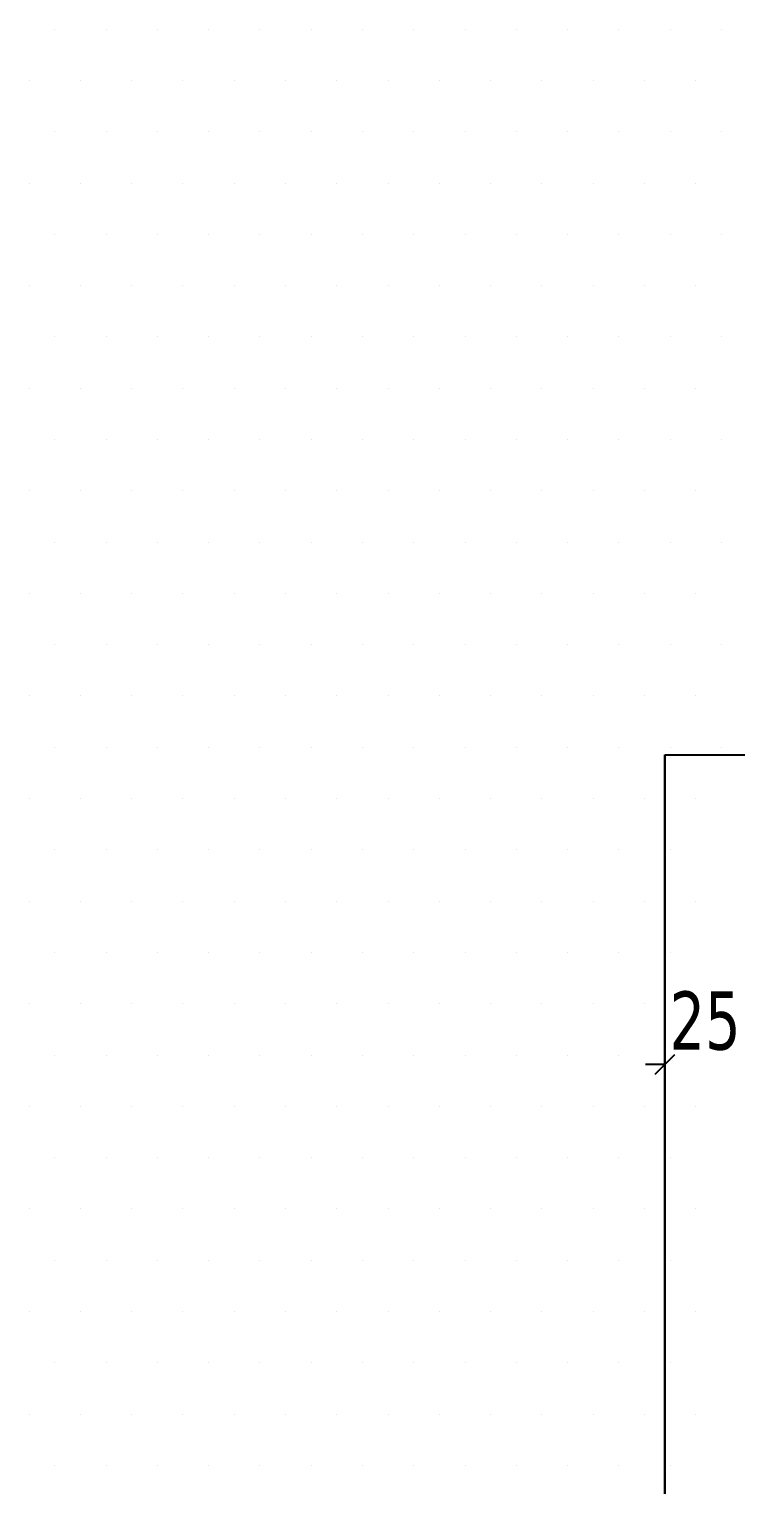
# Model space of a CAD drawing. Header units: millimetres. Extents: x 43168.9 to 43194.6, y -25545.1 to -25543.4.
# Drawn here: x 43178.9885 to 43179.0323, y -25544.0911 to -25544.001 of the extents above; entities that cross this region are included whole.
import ezdxf

# ---------------------------------------------------------------- set-up
doc = ezdxf.new("R2010")
doc.units = ezdxf.units.MM
doc.header["$LTSCALE"] = 200
for name, color, linetype in [('duv_sgh', 4, 'Continuous'), ('olcuic_sgh', 183, 'Continuous'), ('tarama-zemin_sgh', 197, 'Continuous')]:
    doc.layers.add(name, color=color, linetype=linetype)
doc.styles.add('dim', font='VERDANA.TTF', dxfattribs={"width": 0.7})

msp = doc.modelspace()

# ---------------------------------------------------------------- linework, layer by layer
at = {"color": 0, "linetype": 'ByBlock', "lineweight": -2}
msp.add_line((43179.02727849217, -25544.06567553473), (43179.02847849217, -25544.06447553473), dxfattribs=at)
at = {"layer": 'duv_sgh'}
for p, q in [((43179.02787849217, -25544.04591015457), (43179.02787849217, -25544.20113416131)), ((43179.02787849217, -25544.20113416131), (43179.02787849217, -25544.04591015457)), ((43179.02787849217, -25544.04591015457), (43179.0948790417, -25544.04591015457))]:
    msp.add_line(p, q, dxfattribs=at)
at = {"layer": 'olcuic_sgh'}
for p, q in [((43179.02787849217, -25544.05307553473), (43179.02787849217, -25544.06607553473)), ((43179.02787849217, -25544.06507553473), (43179.02667849217, -25544.06507553473))]:
    msp.add_line(p, q, dxfattribs=at)
at = {"layer": 'tarama-zemin_sgh'}
for p, q in [((43178.99009999903, -25544.00100000002), (43178.99009999903, -25544.00100000002)), ((43178.99327499903, -25544.00100000002), (43178.99327499903, -25544.00100000002)), ((43178.99644999902, -25544.00100000002), (43178.99644999902, -25544.00100000002)), ((43178.99962499903, -25544.00100000002), (43178.99962499903, -25544.00100000002)), ((43179.00279999903, -25544.00100000002), (43179.00279999903, -25544.00100000002)), ((43179.00597499903, -25544.00100000002), (43179.00597499903, -25544.00100000002)), ((43179.00914999902, -25544.00100000002), (43179.00914999902, -25544.00100000002)), ((43179.01232499903, -25544.00100000002), (43179.01232499903, -25544.00100000002)), ((43179.01549999903, -25544.00100000002), (43179.01549999903, -25544.00100000002)), ((43179.01867499902, -25544.00100000002), (43179.01867499902, -25544.00100000002)), ((43179.02184999903, -25544.00100000002), (43179.02184999903, -25544.00100000002)), ((43179.02502499903, -25544.00100000002), (43179.02502499903, -25544.00100000002)), ((43179.02819999903, -25544.00100000002), (43179.02819999903, -25544.00100000002)), ((43179.03137499902, -25544.00100000002), (43179.03137499902, -25544.00100000002)), ((43178.98851249903, -25544.00417500002), (43178.98851249903, -25544.00417500002)), ((43178.99168749902, -25544.00417500002), (43178.99168749902, -25544.00417500002)), ((43178.99486249903, -25544.00417500002), (43178.99486249903, -25544.00417500002)), ((43178.99803749903, -25544.00417500002), (43178.99803749903, -25544.00417500002)), ((43179.00121249902, -25544.00417500002), (43179.00121249902, -25544.00417500002)), ((43179.00438749903, -25544.00417500002), (43179.00438749903, -25544.00417500002)), ((43179.00756249903, -25544.00417500002), (43179.00756249903, -25544.00417500002)), ((43179.01073749903, -25544.00417500002), (43179.01073749903, -25544.00417500002)), ((43179.01391249902, -25544.00417500002), (43179.01391249902, -25544.00417500002)), ((43179.01708749903, -25544.00417500002), (43179.01708749903, -25544.00417500002)), ((43179.02026249903, -25544.00417500002), (43179.02026249903, -25544.00417500002)), ((43179.02343749903, -25544.00417500002), (43179.02343749903, -25544.00417500002)), ((43179.02661249902, -25544.00417500002), (43179.02661249902, -25544.00417500002)), ((43179.02978749903, -25544.00417500002), (43179.02978749903, -25544.00417500002)), ((43178.99009999903, -25544.00735000002), (43178.99009999903, -25544.00735000002)), ((43178.99327499903, -25544.00735000002), (43178.99327499903, -25544.00735000002)), ((43178.99644999902, -25544.00735000002), (43178.99644999902, -25544.00735000002)), ((43178.99962499903, -25544.00735000002), (43178.99962499903, -25544.00735000002)), ((43179.00279999903, -25544.00735000002), (43179.00279999903, -25544.00735000002)), ((43179.00597499903, -25544.00735000002), (43179.00597499903, -25544.00735000002)), ((43179.00914999902, -25544.00735000002), (43179.00914999902, -25544.00735000002)), ((43179.01232499903, -25544.00735000002), (43179.01232499903, -25544.00735000002)), ((43179.01549999903, -25544.00735000002), (43179.01549999903, -25544.00735000002)), ((43179.01867499902, -25544.00735000002), (43179.01867499902, -25544.00735000002)), ((43179.02184999903, -25544.00735000002), (43179.02184999903, -25544.00735000002)), ((43179.02502499903, -25544.00735000002), (43179.02502499903, -25544.00735000002)), ((43179.02819999903, -25544.00735000002), (43179.02819999903, -25544.00735000002)), ((43179.03137499902, -25544.00735000002), (43179.03137499902, -25544.00735000002)), ((43178.98851249903, -25544.01052500002), (43178.98851249903, -25544.01052500002)), ((43178.99168749902, -25544.01052500002), (43178.99168749902, -25544.01052500002)), ((43178.99486249903, -25544.01052500002), (43178.99486249903, -25544.01052500002)), ((43178.99803749903, -25544.01052500002), (43178.99803749903, -25544.01052500002)), ((43179.00121249902, -25544.01052500002), (43179.00121249902, -25544.01052500002)), ((43179.00438749903, -25544.01052500002), (43179.00438749903, -25544.01052500002)), ((43179.00756249903, -25544.01052500002), (43179.00756249903, -25544.01052500002)), ((43179.01073749903, -25544.01052500002), (43179.01073749903, -25544.01052500002)), ((43179.01391249902, -25544.01052500002), (43179.01391249902, -25544.01052500002)), ((43179.01708749903, -25544.01052500002), (43179.01708749903, -25544.01052500002)), ((43179.02026249903, -25544.01052500002), (43179.02026249903, -25544.01052500002)), ((43179.02343749903, -25544.01052500002), (43179.02343749903, -25544.01052500002)), ((43179.02661249902, -25544.01052500002), (43179.02661249902, -25544.01052500002)), ((43179.02978749903, -25544.01052500002), (43179.02978749903, -25544.01052500002)), ((43178.99009999903, -25544.01370000002), (43178.99009999903, -25544.01370000002)), ((43178.99327499903, -25544.01370000002), (43178.99327499903, -25544.01370000002)), ((43178.99644999902, -25544.01370000002), (43178.99644999902, -25544.01370000002)), ((43178.99962499903, -25544.01370000002), (43178.99962499903, -25544.01370000002)), ((43179.00279999903, -25544.01370000002), (43179.00279999903, -25544.01370000002)), ((43179.00597499903, -25544.01370000002), (43179.00597499903, -25544.01370000002)), ((43179.00914999902, -25544.01370000002), (43179.00914999902, -25544.01370000002)), ((43179.01232499903, -25544.01370000002), (43179.01232499903, -25544.01370000002)), ((43179.01549999903, -25544.01370000002), (43179.01549999903, -25544.01370000002)), ((43179.01867499902, -25544.01370000002), (43179.01867499902, -25544.01370000002)), ((43179.02184999903, -25544.01370000002), (43179.02184999903, -25544.01370000002)), ((43179.02502499903, -25544.01370000002), (43179.02502499903, -25544.01370000002)), ((43179.02819999903, -25544.01370000002), (43179.02819999903, -25544.01370000002)), ((43179.03137499902, -25544.01370000002), (43179.03137499902, -25544.01370000002)), ((43178.98851249903, -25544.01687500002), (43178.98851249903, -25544.01687500002)), ((43178.99168749902, -25544.01687500002), (43178.99168749902, -25544.01687500002)), ((43178.99486249903, -25544.01687500002), (43178.99486249903, -25544.01687500002)), ((43178.99803749903, -25544.01687500002), (43178.99803749903, -25544.01687500002)), ((43179.00121249902, -25544.01687500002), (43179.00121249902, -25544.01687500002)), ((43179.00438749903, -25544.01687500002), (43179.00438749903, -25544.01687500002)), ((43179.00756249903, -25544.01687500002), (43179.00756249903, -25544.01687500002)), ((43179.01073749903, -25544.01687500002), (43179.01073749903, -25544.01687500002)), ((43179.01391249902, -25544.01687500002), (43179.01391249902, -25544.01687500002)), ((43179.01708749903, -25544.01687500002), (43179.01708749903, -25544.01687500002)), ((43179.02026249903, -25544.01687500002), (43179.02026249903, -25544.01687500002)), ((43179.02343749903, -25544.01687500002), (43179.02343749903, -25544.01687500002)), ((43179.02661249902, -25544.01687500002), (43179.02661249902, -25544.01687500002)), ((43179.02978749903, -25544.01687500002), (43179.02978749903, -25544.01687500002)), ((43178.99009999903, -25544.02005000002), (43178.99009999903, -25544.02005000002)), ((43178.99327499903, -25544.02005000002), (43178.99327499903, -25544.02005000002)), ((43178.99644999902, -25544.02005000002), (43178.99644999902, -25544.02005000002)), ((43178.99962499903, -25544.02005000002), (43178.99962499903, -25544.02005000002)), ((43179.00279999903, -25544.02005000002), (43179.00279999903, -25544.02005000002)), ((43179.00597499903, -25544.02005000002), (43179.00597499903, -25544.02005000002)), ((43179.00914999902, -25544.02005000002), (43179.00914999902, -25544.02005000002)), ((43179.01232499903, -25544.02005000002), (43179.01232499903, -25544.02005000002)), ((43179.01549999903, -25544.02005000002), (43179.01549999903, -25544.02005000002)), ((43179.01867499902, -25544.02005000002), (43179.01867499902, -25544.02005000002)), ((43179.02184999903, -25544.02005000002), (43179.02184999903, -25544.02005000002)), ((43179.02502499903, -25544.02005000002), (43179.02502499903, -25544.02005000002)), ((43179.02819999903, -25544.02005000002), (43179.02819999903, -25544.02005000002)), ((43179.03137499902, -25544.02005000002), (43179.03137499902, -25544.02005000002)), ((43178.98851249903, -25544.02322500002), (43178.98851249903, -25544.02322500002)), ((43178.99168749902, -25544.02322500002), (43178.99168749902, -25544.02322500002)), ((43178.99486249903, -25544.02322500002), (43178.99486249903, -25544.02322500002)), ((43178.99803749903, -25544.02322500002), (43178.99803749903, -25544.02322500002)), ((43179.00121249902, -25544.02322500002), (43179.00121249902, -25544.02322500002)), ((43179.00438749903, -25544.02322500002), (43179.00438749903, -25544.02322500002)), ((43179.00756249903, -25544.02322500002), (43179.00756249903, -25544.02322500002)), ((43179.01073749903, -25544.02322500002), (43179.01073749903, -25544.02322500002)), ((43179.01391249902, -25544.02322500002), (43179.01391249902, -25544.02322500002)), ((43179.01708749903, -25544.02322500002), (43179.01708749903, -25544.02322500002)), ((43179.02026249903, -25544.02322500002), (43179.02026249903, -25544.02322500002)), ((43179.02343749903, -25544.02322500002), (43179.02343749903, -25544.02322500002)), ((43179.02661249902, -25544.02322500002), (43179.02661249902, -25544.02322500002)), ((43179.02978749903, -25544.02322500002), (43179.02978749903, -25544.02322500002)), ((43178.99009999903, -25544.02640000002), (43178.99009999903, -25544.02640000002)), ((43178.99327499903, -25544.02640000002), (43178.99327499903, -25544.02640000002)), ((43178.99644999902, -25544.02640000002), (43178.99644999902, -25544.02640000002)), ((43178.99962499903, -25544.02640000002), (43178.99962499903, -25544.02640000002)), ((43179.00279999903, -25544.02640000002), (43179.00279999903, -25544.02640000002)), ((43179.00597499903, -25544.02640000002), (43179.00597499903, -25544.02640000002)), ((43179.00914999902, -25544.02640000002), (43179.00914999902, -25544.02640000002)), ((43179.01232499903, -25544.02640000002), (43179.01232499903, -25544.02640000002)), ((43179.01549999903, -25544.02640000002), (43179.01549999903, -25544.02640000002)), ((43179.01867499902, -25544.02640000002), (43179.01867499902, -25544.02640000002)), ((43179.02184999903, -25544.02640000002), (43179.02184999903, -25544.02640000002)), ((43179.02502499903, -25544.02640000002), (43179.02502499903, -25544.02640000002)), ((43179.02819999903, -25544.02640000002), (43179.02819999903, -25544.02640000002)), ((43179.03137499902, -25544.02640000002), (43179.03137499902, -25544.02640000002)), ((43178.98851249903, -25544.02957500002), (43178.98851249903, -25544.02957500002)), ((43178.99168749902, -25544.02957500002), (43178.99168749902, -25544.02957500002)), ((43178.99486249903, -25544.02957500002), (43178.99486249903, -25544.02957500002)), ((43178.99803749903, -25544.02957500002), (43178.99803749903, -25544.02957500002)), ((43179.00121249902, -25544.02957500002), (43179.00121249902, -25544.02957500002)), ((43179.00438749903, -25544.02957500002), (43179.00438749903, -25544.02957500002)), ((43179.00756249903, -25544.02957500002), (43179.00756249903, -25544.02957500002)), ((43179.01073749903, -25544.02957500002), (43179.01073749903, -25544.02957500002)), ((43179.01391249902, -25544.02957500002), (43179.01391249902, -25544.02957500002)), ((43179.01708749903, -25544.02957500002), (43179.01708749903, -25544.02957500002)), ((43179.02026249903, -25544.02957500002), (43179.02026249903, -25544.02957500002)), ((43179.02343749903, -25544.02957500002), (43179.02343749903, -25544.02957500002)), ((43179.02661249902, -25544.02957500002), (43179.02661249902, -25544.02957500002)), ((43179.02978749903, -25544.02957500002), (43179.02978749903, -25544.02957500002)), ((43178.99009999903, -25544.03275000002), (43178.99009999903, -25544.03275000002)), ((43178.99327499903, -25544.03275000002), (43178.99327499903, -25544.03275000002)), ((43178.99644999902, -25544.03275000002), (43178.99644999902, -25544.03275000002)), ((43178.99962499903, -25544.03275000002), (43178.99962499903, -25544.03275000002)), ((43179.00279999903, -25544.03275000002), (43179.00279999903, -25544.03275000002)), ((43179.00597499903, -25544.03275000002), (43179.00597499903, -25544.03275000002)), ((43179.00914999902, -25544.03275000002), (43179.00914999902, -25544.03275000002)), ((43179.01232499903, -25544.03275000002), (43179.01232499903, -25544.03275000002)), ((43179.01549999903, -25544.03275000002), (43179.01549999903, -25544.03275000002)), ((43179.01867499902, -25544.03275000002), (43179.01867499902, -25544.03275000002)), ((43179.02184999903, -25544.03275000002), (43179.02184999903, -25544.03275000002)), ((43179.02502499903, -25544.03275000002), (43179.02502499903, -25544.03275000002)), ((43179.02819999903, -25544.03275000002), (43179.02819999903, -25544.03275000002)), ((43179.03137499902, -25544.03275000002), (43179.03137499902, -25544.03275000002)), ((43178.98851249903, -25544.03592500002), (43178.98851249903, -25544.03592500002)), ((43178.99168749902, -25544.03592500002), (43178.99168749902, -25544.03592500002)), ((43178.99486249903, -25544.03592500002), (43178.99486249903, -25544.03592500002)), ((43178.99803749903, -25544.03592500002), (43178.99803749903, -25544.03592500002)), ((43179.00121249902, -25544.03592500002), (43179.00121249902, -25544.03592500002)), ((43179.00438749903, -25544.03592500002), (43179.00438749903, -25544.03592500002)), ((43179.00756249903, -25544.03592500002), (43179.00756249903, -25544.03592500002)), ((43179.01073749903, -25544.03592500002), (43179.01073749903, -25544.03592500002)), ((43179.01391249902, -25544.03592500002), (43179.01391249902, -25544.03592500002)), ((43179.01708749903, -25544.03592500002), (43179.01708749903, -25544.03592500002)), ((43179.02026249903, -25544.03592500002), (43179.02026249903, -25544.03592500002)), ((43179.02343749903, -25544.03592500002), (43179.02343749903, -25544.03592500002)), ((43179.02661249902, -25544.03592500002), (43179.02661249902, -25544.03592500002)), ((43179.02978749903, -25544.03592500002), (43179.02978749903, -25544.03592500002)), ((43178.99009999903, -25544.03910000002), (43178.99009999903, -25544.03910000002)), ((43178.99327499903, -25544.03910000002), (43178.99327499903, -25544.03910000002)), ((43178.99644999902, -25544.03910000002), (43178.99644999902, -25544.03910000002)), ((43178.99962499903, -25544.03910000002), (43178.99962499903, -25544.03910000002)), ((43179.00279999903, -25544.03910000002), (43179.00279999903, -25544.03910000002)), ((43179.00597499903, -25544.03910000002), (43179.00597499903, -25544.03910000002)), ((43179.00914999902, -25544.03910000002), (43179.00914999902, -25544.03910000002)), ((43179.01232499903, -25544.03910000002), (43179.01232499903, -25544.03910000002)), ((43179.01549999903, -25544.03910000002), (43179.01549999903, -25544.03910000002)), ((43179.01867499902, -25544.03910000002), (43179.01867499902, -25544.03910000002)), ((43179.02184999903, -25544.03910000002), (43179.02184999903, -25544.03910000002)), ((43179.02502499903, -25544.03910000002), (43179.02502499903, -25544.03910000002)), ((43179.02819999903, -25544.03910000002), (43179.02819999903, -25544.03910000002)), ((43179.03137499902, -25544.03910000002), (43179.03137499902, -25544.03910000002)), ((43178.98851249903, -25544.04227500002), (43178.98851249903, -25544.04227500002)), ((43178.99168749902, -25544.04227500002), (43178.99168749902, -25544.04227500002)), ((43178.99486249903, -25544.04227500002), (43178.99486249903, -25544.04227500002)), ((43178.99803749903, -25544.04227500002), (43178.99803749903, -25544.04227500002)), ((43179.00121249902, -25544.04227500002), (43179.00121249902, -25544.04227500002)), ((43179.00438749903, -25544.04227500002), (43179.00438749903, -25544.04227500002)), ((43179.00756249903, -25544.04227500002), (43179.00756249903, -25544.04227500002)), ((43179.01073749903, -25544.04227500002), (43179.01073749903, -25544.04227500002)), ((43179.01391249902, -25544.04227500002), (43179.01391249902, -25544.04227500002)), ((43179.01708749903, -25544.04227500002), (43179.01708749903, -25544.04227500002)), ((43179.02026249903, -25544.04227500002), (43179.02026249903, -25544.04227500002)), ((43179.02343749903, -25544.04227500002), (43179.02343749903, -25544.04227500002)), ((43179.02661249902, -25544.04227500002), (43179.02661249902, -25544.04227500002)), ((43179.02978749903, -25544.04227500002), (43179.02978749903, -25544.04227500002)), ((43178.99009999903, -25544.04545000002), (43178.99009999903, -25544.04545000002)), ((43178.99327499903, -25544.04545000002), (43178.99327499903, -25544.04545000002)), ((43178.99644999902, -25544.04545000002), (43178.99644999902, -25544.04545000002)), ((43178.99962499903, -25544.04545000002), (43178.99962499903, -25544.04545000002)), ((43179.00279999903, -25544.04545000002), (43179.00279999903, -25544.04545000002)), ((43179.00597499903, -25544.04545000002), (43179.00597499903, -25544.04545000002)), ((43179.00914999902, -25544.04545000002), (43179.00914999902, -25544.04545000002)), ((43179.01232499903, -25544.04545000002), (43179.01232499903, -25544.04545000002)), ((43179.01549999903, -25544.04545000002), (43179.01549999903, -25544.04545000002)), ((43179.01867499902, -25544.04545000002), (43179.01867499902, -25544.04545000002)), ((43179.02184999903, -25544.04545000002), (43179.02184999903, -25544.04545000002)), ((43179.02502499903, -25544.04545000002), (43179.02502499903, -25544.04545000002)), ((43179.02819999903, -25544.04545000002), (43179.02819999903, -25544.04545000002)), ((43179.03137499902, -25544.04545000002), (43179.03137499902, -25544.04545000002)), ((43178.98851249903, -25544.04862500002), (43178.98851249903, -25544.04862500002)), ((43178.99168749902, -25544.04862500002), (43178.99168749902, -25544.04862500002)), ((43178.99486249903, -25544.04862500002), (43178.99486249903, -25544.04862500002)), ((43178.99803749903, -25544.04862500002), (43178.99803749903, -25544.04862500002)), ((43179.00121249902, -25544.04862500002), (43179.00121249902, -25544.04862500002)), ((43179.00438749903, -25544.04862500002), (43179.00438749903, -25544.04862500002)), ((43179.00756249903, -25544.04862500002), (43179.00756249903, -25544.04862500002)), ((43179.01073749903, -25544.04862500002), (43179.01073749903, -25544.04862500002)), ((43179.01391249902, -25544.04862500002), (43179.01391249902, -25544.04862500002)), ((43179.01708749903, -25544.04862500002), (43179.01708749903, -25544.04862500002)), ((43179.02026249903, -25544.04862500002), (43179.02026249903, -25544.04862500002)), ((43179.02343749903, -25544.04862500002), (43179.02343749903, -25544.04862500002)), ((43179.02661249902, -25544.04862500002), (43179.02661249902, -25544.04862500002)), ((43179.02978749903, -25544.04862500002), (43179.02978749903, -25544.04862500002)), ((43178.99009999903, -25544.05180000002), (43178.99009999903, -25544.05180000002)), ((43178.99327499903, -25544.05180000002), (43178.99327499903, -25544.05180000002)), ((43178.99644999902, -25544.05180000002), (43178.99644999902, -25544.05180000002)), ((43178.99962499903, -25544.05180000002), (43178.99962499903, -25544.05180000002)), ((43179.00279999903, -25544.05180000002), (43179.00279999903, -25544.05180000002)), ((43179.00597499903, -25544.05180000002), (43179.00597499903, -25544.05180000002)), ((43179.00914999902, -25544.05180000002), (43179.00914999902, -25544.05180000002)), ((43179.01232499903, -25544.05180000002), (43179.01232499903, -25544.05180000002)), ((43179.01549999903, -25544.05180000002), (43179.01549999903, -25544.05180000002)), ((43179.01867499902, -25544.05180000002), (43179.01867499902, -25544.05180000002)), ((43179.02184999903, -25544.05180000002), (43179.02184999903, -25544.05180000002)), ((43179.02502499903, -25544.05180000002), (43179.02502499903, -25544.05180000002)), ((43179.02819999903, -25544.05180000002), (43179.02819999903, -25544.05180000002)), ((43178.98851249903, -25544.05497500002), (43178.98851249903, -25544.05497500002)), ((43178.99168749902, -25544.05497500002), (43178.99168749902, -25544.05497500002)), ((43178.99486249903, -25544.05497500002), (43178.99486249903, -25544.05497500002)), ((43178.99803749903, -25544.05497500002), (43178.99803749903, -25544.05497500002)), ((43179.00121249902, -25544.05497500002), (43179.00121249902, -25544.05497500002)), ((43179.00438749903, -25544.05497500002), (43179.00438749903, -25544.05497500002)), ((43179.00756249903, -25544.05497500002), (43179.00756249903, -25544.05497500002)), ((43179.01073749903, -25544.05497500002), (43179.01073749903, -25544.05497500002)), ((43179.01391249902, -25544.05497500002), (43179.01391249902, -25544.05497500002)), ((43179.01708749903, -25544.05497500002), (43179.01708749903, -25544.05497500002)), ((43179.02026249903, -25544.05497500002), (43179.02026249903, -25544.05497500002)), ((43179.02343749903, -25544.05497500002), (43179.02343749903, -25544.05497500002)), ((43179.02661249902, -25544.05497500002), (43179.02661249902, -25544.05497500002)), ((43179.02978749903, -25544.05497500002), (43179.02978749903, -25544.05497500002)), ((43178.99009999903, -25544.05815000002), (43178.99009999903, -25544.05815000002)), ((43178.99327499903, -25544.05815000002), (43178.99327499903, -25544.05815000002)), ((43178.99644999902, -25544.05815000002), (43178.99644999902, -25544.05815000002)), ((43178.99962499903, -25544.05815000002), (43178.99962499903, -25544.05815000002)), ((43179.00279999903, -25544.05815000002), (43179.00279999903, -25544.05815000002)), ((43179.00597499903, -25544.05815000002), (43179.00597499903, -25544.05815000002)), ((43179.00914999902, -25544.05815000002), (43179.00914999902, -25544.05815000002)), ((43179.01232499903, -25544.05815000002), (43179.01232499903, -25544.05815000002)), ((43179.01549999903, -25544.05815000002), (43179.01549999903, -25544.05815000002)), ((43179.01867499902, -25544.05815000002), (43179.01867499902, -25544.05815000002)), ((43179.02184999903, -25544.05815000002), (43179.02184999903, -25544.05815000002)), ((43179.02502499903, -25544.05815000002), (43179.02502499903, -25544.05815000002)), ((43179.02819999903, -25544.05815000002), (43179.02819999903, -25544.05815000002)), ((43178.98851249903, -25544.06132500002), (43178.98851249903, -25544.06132500002)), ((43178.99168749902, -25544.06132500002), (43178.99168749902, -25544.06132500002)), ((43178.99486249903, -25544.06132500002), (43178.99486249903, -25544.06132500002)), ((43178.99803749903, -25544.06132500002), (43178.99803749903, -25544.06132500002)), ((43179.00121249902, -25544.06132500002), (43179.00121249902, -25544.06132500002)), ((43179.00438749903, -25544.06132500002), (43179.00438749903, -25544.06132500002)), ((43179.00756249903, -25544.06132500002), (43179.00756249903, -25544.06132500002)), ((43179.01073749903, -25544.06132500002), (43179.01073749903, -25544.06132500002)), ((43179.01391249902, -25544.06132500002), (43179.01391249902, -25544.06132500002)), ((43179.01708749903, -25544.06132500002), (43179.01708749903, -25544.06132500002)), ((43179.02026249903, -25544.06132500002), (43179.02026249903, -25544.06132500002)), ((43179.02343749903, -25544.06132500002), (43179.02343749903, -25544.06132500002)), ((43179.02661249902, -25544.06132500002), (43179.02661249902, -25544.06132500002)), ((43179.02978749903, -25544.06132500002), (43179.02978749903, -25544.06132500002)), ((43178.99009999903, -25544.06450000002), (43178.99009999903, -25544.06450000002)), ((43178.99327499903, -25544.06450000002), (43178.99327499903, -25544.06450000002)), ((43178.99644999902, -25544.06450000002), (43178.99644999902, -25544.06450000002)), ((43178.99962499903, -25544.06450000002), (43178.99962499903, -25544.06450000002)), ((43179.00279999903, -25544.06450000002), (43179.00279999903, -25544.06450000002)), ((43179.00597499903, -25544.06450000002), (43179.00597499903, -25544.06450000002)), ((43179.00914999902, -25544.06450000002), (43179.00914999902, -25544.06450000002)), ((43179.01232499903, -25544.06450000002), (43179.01232499903, -25544.06450000002)), ((43179.01549999903, -25544.06450000002), (43179.01549999903, -25544.06450000002)), ((43179.01867499902, -25544.06450000002), (43179.01867499902, -25544.06450000002)), ((43179.02184999903, -25544.06450000002), (43179.02184999903, -25544.06450000002)), ((43179.02502499903, -25544.06450000002), (43179.02502499903, -25544.06450000002)), ((43179.02819999903, -25544.06450000002), (43179.02819999903, -25544.06450000002)), ((43178.98851249903, -25544.06767500002), (43178.98851249903, -25544.06767500002)), ((43178.99168749902, -25544.06767500002), (43178.99168749902, -25544.06767500002)), ((43178.99486249903, -25544.06767500002), (43178.99486249903, -25544.06767500002)), ((43178.99803749903, -25544.06767500002), (43178.99803749903, -25544.06767500002)), ((43179.00121249902, -25544.06767500002), (43179.00121249902, -25544.06767500002)), ((43179.00438749903, -25544.06767500002), (43179.00438749903, -25544.06767500002)), ((43179.00756249903, -25544.06767500002), (43179.00756249903, -25544.06767500002)), ((43179.01073749903, -25544.06767500002), (43179.01073749903, -25544.06767500002)), ((43179.01391249902, -25544.06767500002), (43179.01391249902, -25544.06767500002)), ((43179.01708749903, -25544.06767500002), (43179.01708749903, -25544.06767500002)), ((43179.02026249903, -25544.06767500002), (43179.02026249903, -25544.06767500002)), ((43179.02343749903, -25544.06767500002), (43179.02343749903, -25544.06767500002)), ((43179.02661249902, -25544.06767500002), (43179.02661249902, -25544.06767500002)), ((43179.02978749903, -25544.06767500002), (43179.02978749903, -25544.06767500002)), ((43178.99009999903, -25544.07085000002), (43178.99009999903, -25544.07085000002)), ((43178.99327499903, -25544.07085000002), (43178.99327499903, -25544.07085000002)), ((43178.99644999902, -25544.07085000002), (43178.99644999902, -25544.07085000002)), ((43178.99962499903, -25544.07085000002), (43178.99962499903, -25544.07085000002)), ((43179.00279999903, -25544.07085000002), (43179.00279999903, -25544.07085000002)), ((43179.00597499903, -25544.07085000002), (43179.00597499903, -25544.07085000002)), ((43179.00914999902, -25544.07085000002), (43179.00914999902, -25544.07085000002)), ((43179.01232499903, -25544.07085000002), (43179.01232499903, -25544.07085000002)), ((43179.01549999903, -25544.07085000002), (43179.01549999903, -25544.07085000002)), ((43179.01867499902, -25544.07085000002), (43179.01867499902, -25544.07085000002)), ((43179.02184999903, -25544.07085000002), (43179.02184999903, -25544.07085000002)), ((43179.02502499903, -25544.07085000002), (43179.02502499903, -25544.07085000002)), ((43179.02819999903, -25544.07085000002), (43179.02819999903, -25544.07085000002)), ((43178.98851249903, -25544.07402500002), (43178.98851249903, -25544.07402500002)), ((43178.99168749902, -25544.07402500002), (43178.99168749902, -25544.07402500002)), ((43178.99486249903, -25544.07402500002), (43178.99486249903, -25544.07402500002)), ((43178.99803749903, -25544.07402500002), (43178.99803749903, -25544.07402500002)), ((43179.00121249902, -25544.07402500002), (43179.00121249902, -25544.07402500002)), ((43179.00438749903, -25544.07402500002), (43179.00438749903, -25544.07402500002)), ((43179.00756249903, -25544.07402500002), (43179.00756249903, -25544.07402500002)), ((43179.01073749903, -25544.07402500002), (43179.01073749903, -25544.07402500002)), ((43179.01391249902, -25544.07402500002), (43179.01391249902, -25544.07402500002)), ((43179.01708749903, -25544.07402500002), (43179.01708749903, -25544.07402500002)), ((43179.02026249903, -25544.07402500002), (43179.02026249903, -25544.07402500002)), ((43179.02343749903, -25544.07402500002), (43179.02343749903, -25544.07402500002)), ((43179.02661249902, -25544.07402500002), (43179.02661249902, -25544.07402500002)), ((43179.02978749903, -25544.07402500002), (43179.02978749903, -25544.07402500002)), ((43178.99009999903, -25544.07720000002), (43178.99009999903, -25544.07720000002)), ((43178.99327499903, -25544.07720000002), (43178.99327499903, -25544.07720000002)), ((43178.99644999902, -25544.07720000002), (43178.99644999902, -25544.07720000002)), ((43178.99962499903, -25544.07720000002), (43178.99962499903, -25544.07720000002)), ((43179.00279999903, -25544.07720000002), (43179.00279999903, -25544.07720000002)), ((43179.00597499903, -25544.07720000002), (43179.00597499903, -25544.07720000002)), ((43179.00914999902, -25544.07720000002), (43179.00914999902, -25544.07720000002)), ((43179.01232499903, -25544.07720000002), (43179.01232499903, -25544.07720000002)), ((43179.01549999903, -25544.07720000002), (43179.01549999903, -25544.07720000002)), ((43179.01867499902, -25544.07720000002), (43179.01867499902, -25544.07720000002)), ((43179.02184999903, -25544.07720000002), (43179.02184999903, -25544.07720000002)), ((43179.02502499903, -25544.07720000002), (43179.02502499903, -25544.07720000002)), ((43179.02819999903, -25544.07720000002), (43179.02819999903, -25544.07720000002)), ((43178.98851249903, -25544.08037500002), (43178.98851249903, -25544.08037500002)), ((43178.99168749902, -25544.08037500002), (43178.99168749902, -25544.08037500002)), ((43178.99486249903, -25544.08037500002), (43178.99486249903, -25544.08037500002)), ((43178.99803749903, -25544.08037500002), (43178.99803749903, -25544.08037500002)), ((43179.00121249902, -25544.08037500002), (43179.00121249902, -25544.08037500002)), ((43179.00438749903, -25544.08037500002), (43179.00438749903, -25544.08037500002)), ((43179.00756249903, -25544.08037500002), (43179.00756249903, -25544.08037500002)), ((43179.01073749903, -25544.08037500002), (43179.01073749903, -25544.08037500002)), ((43179.01391249902, -25544.08037500002), (43179.01391249902, -25544.08037500002)), ((43179.01708749903, -25544.08037500002), (43179.01708749903, -25544.08037500002)), ((43179.02026249903, -25544.08037500002), (43179.02026249903, -25544.08037500002)), ((43179.02343749903, -25544.08037500002), (43179.02343749903, -25544.08037500002)), ((43179.02661249902, -25544.08037500002), (43179.02661249902, -25544.08037500002)), ((43179.02978749903, -25544.08037500002), (43179.02978749903, -25544.08037500002)), ((43178.99009999903, -25544.08355000002), (43178.99009999903, -25544.08355000002)), ((43178.99327499903, -25544.08355000002), (43178.99327499903, -25544.08355000002)), ((43178.99644999902, -25544.08355000002), (43178.99644999902, -25544.08355000002)), ((43178.99962499903, -25544.08355000002), (43178.99962499903, -25544.08355000002)), ((43179.00279999903, -25544.08355000002), (43179.00279999903, -25544.08355000002)), ((43179.00597499903, -25544.08355000002), (43179.00597499903, -25544.08355000002)), ((43179.00914999902, -25544.08355000002), (43179.00914999902, -25544.08355000002)), ((43179.01232499903, -25544.08355000002), (43179.01232499903, -25544.08355000002)), ((43179.01549999903, -25544.08355000002), (43179.01549999903, -25544.08355000002)), ((43179.01867499902, -25544.08355000002), (43179.01867499902, -25544.08355000002)), ((43179.02184999903, -25544.08355000002), (43179.02184999903, -25544.08355000002)), ((43179.02502499903, -25544.08355000002), (43179.02502499903, -25544.08355000002)), ((43179.02819999903, -25544.08355000002), (43179.02819999903, -25544.08355000002)), ((43178.98851249903, -25544.08672500002), (43178.98851249903, -25544.08672500002)), ((43178.99168749902, -25544.08672500002), (43178.99168749902, -25544.08672500002)), ((43178.99486249903, -25544.08672500002), (43178.99486249903, -25544.08672500002)), ((43178.99803749903, -25544.08672500002), (43178.99803749903, -25544.08672500002)), ((43179.00121249902, -25544.08672500002), (43179.00121249902, -25544.08672500002)), ((43179.00438749903, -25544.08672500002), (43179.00438749903, -25544.08672500002)), ((43179.00756249903, -25544.08672500002), (43179.00756249903, -25544.08672500002)), ((43179.01073749903, -25544.08672500002), (43179.01073749903, -25544.08672500002)), ((43179.01391249902, -25544.08672500002), (43179.01391249902, -25544.08672500002)), ((43179.01708749903, -25544.08672500002), (43179.01708749903, -25544.08672500002)), ((43179.02026249903, -25544.08672500002), (43179.02026249903, -25544.08672500002)), ((43179.02343749903, -25544.08672500002), (43179.02343749903, -25544.08672500002)), ((43179.02661249902, -25544.08672500002), (43179.02661249902, -25544.08672500002)), ((43179.02978749903, -25544.08672500002), (43179.02978749903, -25544.08672500002)), ((43178.99009999903, -25544.08990000002), (43178.99009999903, -25544.08990000002)), ((43178.99327499903, -25544.08990000002), (43178.99327499903, -25544.08990000002)), ((43178.99644999902, -25544.08990000002), (43178.99644999902, -25544.08990000002)), ((43178.99962499903, -25544.08990000002), (43178.99962499903, -25544.08990000002)), ((43179.00279999903, -25544.08990000002), (43179.00279999903, -25544.08990000002)), ((43179.00597499903, -25544.08990000002), (43179.00597499903, -25544.08990000002)), ((43179.00914999902, -25544.08990000002), (43179.00914999902, -25544.08990000002)), ((43179.01232499903, -25544.08990000002), (43179.01232499903, -25544.08990000002)), ((43179.01549999903, -25544.08990000002), (43179.01549999903, -25544.08990000002)), ((43179.01867499902, -25544.08990000002), (43179.01867499902, -25544.08990000002)), ((43179.02184999903, -25544.08990000002), (43179.02184999903, -25544.08990000002)), ((43179.02502499903, -25544.08990000002), (43179.02502499903, -25544.08990000002)), ((43179.02819999903, -25544.08990000002), (43179.02819999903, -25544.08990000002))]:
    msp.add_line(p, q, dxfattribs=at)

# ---------------------------------------------------------------- texts
at = {"layer": 'olcuic_sgh', "color": 2, "style": 'dim', "width": 0.7}
msp.add_text('25', height=0.0036, dxfattribs=at).set_placement((43179.02816143374, -25544.06416311028))

doc.saveas('drawing.dxf')
